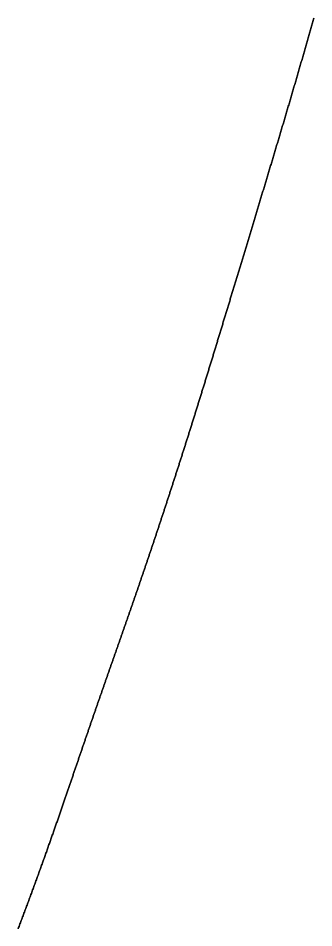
# Model space of a CAD drawing. Header units: inches. Extents: x 130170 to 284068, y 377793 to 804530.
# Drawn here: x 260326.6 to 260343.7, y 745294.8 to 745347.3 of the extents above; entities that cross this region are included whole.
import ezdxf

# ---------------------------------------------------------------- set-up
doc = ezdxf.new("R2010")
doc.units = ezdxf.units.IN
doc.header["$MEASUREMENT"] = 0
doc.layers.add('muni_il', color=7, linetype='Continuous')

msp = doc.modelspace()

# ---------------------------------------------------------------- linework, layer by layer
at = {"layer": 'muni_il'}
for points in [[(260326.623, 745294.727), (260326.649, 745294.796), (260326.675, 745294.865), (260326.701, 745294.933), (260326.727, 745295.002), (260326.753, 745295.071), (260326.779, 745295.139), (260326.804, 745295.208), (260326.83, 745295.276), (260326.856, 745295.345), (260326.881, 745295.413), (260326.907, 745295.481), (260326.933, 745295.55), (260326.958, 745295.618), (260326.984, 745295.686), (260327.009, 745295.754), (260327.034, 745295.822), (260327.059, 745295.89), (260327.085, 745295.958), (260327.11, 745296.025), (260327.135, 745296.093), (260327.16, 745296.161), (260327.185, 745296.228), (260327.21, 745296.296), (260327.235, 745296.363), (260327.26, 745296.43), (260327.285, 745296.498), (260327.31, 745296.565), (260327.334, 745296.632), (260327.359, 745296.699), (260327.383, 745296.765), (260327.408, 745296.832), (260327.432, 745296.898), (260327.457, 745296.965), (260327.481, 745297.031), (260327.505, 745297.098), (260327.53, 745297.164), (260327.554, 745297.23), (260327.578, 745297.296), (260327.602, 745297.362), (260327.626, 745297.427), (260327.65, 745297.493), (260327.673, 745297.558), (260327.697, 745297.624), (260327.721, 745297.689), (260327.744, 745297.754), (260327.768, 745297.819), (260327.792, 745297.884), (260327.815, 745297.949), (260327.838, 745298.014), (260327.862, 745298.078), (260327.885, 745298.143), (260327.908, 745298.207), (260327.931, 745298.271), (260327.954, 745298.335), (260327.977, 745298.399), (260328, 745298.463), (260328.023, 745298.526), (260328.046, 745298.59), (260328.069, 745298.653), (260328.091, 745298.717), (260328.114, 745298.78), (260328.136, 745298.843), (260328.159, 745298.906), (260328.181, 745298.968), (260328.203, 745299.031), (260328.226, 745299.094), (260328.248, 745299.156), (260328.27, 745299.218), (260328.292, 745299.28), (260328.314, 745299.342), (260328.336, 745299.404), (260328.358, 745299.466), (260328.379, 745299.528), (260328.401, 745299.589), (260328.423, 745299.65), (260328.445, 745299.712), (260328.466, 745299.773), (260328.488, 745299.834), (260328.509, 745299.895), (260328.53, 745299.955), (260328.552, 745300.016), (260328.573, 745300.076), (260328.594, 745300.137), (260328.615, 745300.197), (260328.636, 745300.257), (260328.657, 745300.317), (260328.678, 745300.377), (260328.699, 745300.436), (260328.72, 745300.496), (260328.741, 745300.555), (260328.761, 745300.615), (260328.782, 745300.674), (260328.803, 745300.733), (260328.823, 745300.792), (260328.844, 745300.851), (260328.864, 745300.909), (260328.884, 745300.968), (260328.905, 745301.026), (260328.925, 745301.085), (260328.945, 745301.143), (260328.965, 745301.201), (260328.986, 745301.259), (260329.006, 745301.317), (260329.026, 745301.375), (260329.046, 745301.433), (260329.065, 745301.49), (260329.085, 745301.547), (260329.105, 745301.605), (260329.125, 745301.662), (260329.145, 745301.719), (260329.164, 745301.776), (260329.184, 745301.833), (260329.203, 745301.89), (260329.223, 745301.946), (260329.242, 745302.003), (260329.262, 745302.059), (260329.281, 745302.115), (260329.3, 745302.171), (260329.32, 745302.228), (260329.339, 745302.284), (260329.358, 745302.34), (260329.377, 745302.395), (260329.397, 745302.451), (260329.416, 745302.506), (260329.435, 745302.562), (260329.454, 745302.617), (260329.473, 745302.672), (260329.492, 745302.728), (260329.51, 745302.783), (260329.529, 745302.838), (260329.548, 745302.893), (260329.567, 745302.947), (260329.585, 745303.002), (260329.604, 745303.056), (260329.623, 745303.111), (260329.641, 745303.165), (260329.66, 745303.22), (260329.679, 745303.274), (260329.697, 745303.328), (260329.716, 745303.382), (260329.734, 745303.436), (260329.752, 745303.489), (260329.771, 745303.543), (260329.789, 745303.597), (260329.807, 745303.65), (260329.826, 745303.704), (260329.844, 745303.757), (260329.862, 745303.81), (260329.88, 745303.864), (260329.898, 745303.917), (260329.916, 745303.97), (260329.935, 745304.023), (260329.953, 745304.075), (260329.971, 745304.128), (260329.989, 745304.181), (260330.007, 745304.233), (260330.025, 745304.286), (260330.042, 745304.338), (260330.06, 745304.391), (260330.078, 745304.443), (260330.096, 745304.495), (260330.114, 745304.547), (260330.132, 745304.599), (260330.149, 745304.651), (260330.167, 745304.703), (260330.185, 745304.755), (260330.203, 745304.806), (260330.22, 745304.858), (260330.238, 745304.91), (260330.255, 745304.961), (260330.273, 745305.012), (260330.291, 745305.064), (260330.308, 745305.115), (260330.326, 745305.166), (260330.343, 745305.217), (260330.361, 745305.268), (260330.378, 745305.319), (260330.395, 745305.37), (260330.413, 745305.421), (260330.43, 745305.472), (260330.448, 745305.522), (260330.465, 745305.573), (260330.482, 745305.624), (260330.5, 745305.674), (260330.517, 745305.724), (260330.534, 745305.775), (260330.552, 745305.825), (260330.569, 745305.875), (260330.586, 745305.925), (260330.603, 745305.976), (260330.62, 745306.026), (260330.638, 745306.075), (260330.655, 745306.125), (260330.672, 745306.175), (260330.689, 745306.225), (260330.706, 745306.275), (260330.723, 745306.324), (260330.74, 745306.374), (260330.757, 745306.423), (260330.774, 745306.473), (260330.791, 745306.522), (260330.808, 745306.571), (260330.825, 745306.621), (260330.842, 745306.67), (260330.859, 745306.719), (260330.876, 745306.768), (260330.893, 745306.817), (260330.91, 745306.866), (260330.927, 745306.915), (260330.944, 745306.964), (260330.961, 745307.013), (260330.977, 745307.061), (260330.994, 745307.11), (260331.011, 745307.159), (260331.028, 745307.207), (260331.045, 745307.256), (260331.061, 745307.304), (260331.078, 745307.353), (260331.095, 745307.401), (260331.112, 745307.449), (260331.129, 745307.498), (260331.145, 745307.546), (260331.162, 745307.594), (260331.179, 745307.642), (260331.195, 745307.69), (260331.212, 745307.738), (260331.229, 745307.786), (260331.245, 745307.834), (260331.262, 745307.882), (260331.278, 745307.93), (260331.295, 745307.977), (260331.312, 745308.025), (260331.328, 745308.073), (260331.345, 745308.12), (260331.361, 745308.168), (260331.378, 745308.215), (260331.394, 745308.263), (260331.411, 745308.31), (260331.427, 745308.358), (260331.444, 745308.405), (260331.46, 745308.452), (260331.477, 745308.5), (260331.493, 745308.547), (260331.51, 745308.594), (260331.526, 745308.641), (260331.543, 745308.688), (260331.559, 745308.735), (260331.575, 745308.782), (260331.592, 745308.829), (260331.608, 745308.876), (260331.625, 745308.923), (260331.641, 745308.97), (260331.657, 745309.017), (260331.674, 745309.063), (260331.69, 745309.11), (260331.706, 745309.157), (260331.723, 745309.203), (260331.739, 745309.25), (260331.755, 745309.297), (260331.771, 745309.343), (260331.788, 745309.39), (260331.804, 745309.436), (260331.82, 745309.482), (260331.837, 745309.529), (260331.853, 745309.575), (260331.869, 745309.622), (260331.885, 745309.668), (260331.902, 745309.714), (260331.918, 745309.76), (260331.934, 745309.807), (260331.95, 745309.853), (260331.966, 745309.899), (260331.982, 745309.945), (260331.999, 745309.991), (260332.015, 745310.037), (260332.031, 745310.083), (260332.047, 745310.129), (260332.063, 745310.175), (260332.079, 745310.221), (260332.096, 745310.267), (260332.112, 745310.313), (260332.128, 745310.359), (260332.144, 745310.405), (260332.16, 745310.451), (260332.176, 745310.497), (260332.192, 745310.543), (260332.208, 745310.589), (260332.224, 745310.634), (260332.24, 745310.68), (260332.256, 745310.726), (260332.272, 745310.772), (260332.288, 745310.817), (260332.305, 745310.863), (260332.321, 745310.909), (260332.337, 745310.955), (260332.353, 745311), (260332.369, 745311.046), (260332.385, 745311.092), (260332.401, 745311.137), (260332.417, 745311.183), (260332.433, 745311.228), (260332.449, 745311.274), (260332.465, 745311.32), (260332.481, 745311.365), (260332.497, 745311.411), (260332.513, 745311.457), (260332.529, 745311.502), (260332.545, 745311.548), (260332.561, 745311.593), (260332.577, 745311.639), (260332.593, 745311.685), (260332.609, 745311.73), (260332.624, 745311.776), (260332.641, 745311.822), (260332.656, 745311.867), (260332.673, 745311.913), (260332.688, 745311.959), (260332.704, 745312.004), (260332.72, 745312.05), (260332.736, 745312.096), (260332.752, 745312.141), (260332.768, 745312.187), (260332.784, 745312.233), (260332.8, 745312.278), (260332.816, 745312.324), (260332.832, 745312.37), (260332.848, 745312.415), (260332.864, 745312.461), (260332.88, 745312.507), (260332.896, 745312.553), (260332.912, 745312.598), (260332.928, 745312.644), (260332.944, 745312.69), (260332.96, 745312.736), (260332.976, 745312.782), (260332.992, 745312.828), (260333.008, 745312.874), (260333.024, 745312.92), (260333.04, 745312.966), (260333.056, 745313.012), (260333.072, 745313.058), (260333.088, 745313.104), (260333.104, 745313.15), (260333.12, 745313.196), (260333.136, 745313.242), (260333.152, 745313.288), (260333.168, 745313.335), (260333.184, 745313.381), (260333.2, 745313.427), (260333.216, 745313.473), (260333.232, 745313.52), (260333.248, 745313.566), (260333.265, 745313.613), (260333.281, 745313.659), (260333.297, 745313.705), (260333.313, 745313.752), (260333.329, 745313.799), (260333.345, 745313.845), (260333.361, 745313.892), (260333.377, 745313.938), (260333.393, 745313.985), (260333.409, 745314.032), (260333.426, 745314.079), (260333.442, 745314.125), (260333.458, 745314.172), (260333.474, 745314.219), (260333.49, 745314.266), (260333.507, 745314.313), (260333.523, 745314.361), (260333.539, 745314.408), (260333.555, 745314.455), (260333.571, 745314.502), (260333.588, 745314.549), (260333.604, 745314.597), (260333.62, 745314.644), (260333.636, 745314.691), (260333.653, 745314.739), (260333.669, 745314.786), (260333.685, 745314.834), (260333.702, 745314.882), (260333.718, 745314.929), (260333.734, 745314.977), (260333.751, 745315.025), (260333.767, 745315.073), (260333.783, 745315.121), (260333.8, 745315.169), (260333.816, 745315.217), (260333.832, 745315.265), (260333.849, 745315.313), (260333.865, 745315.361), (260333.882, 745315.409), (260333.898, 745315.457), (260333.915, 745315.506), (260333.931, 745315.554), (260333.947, 745315.603), (260333.964, 745315.651), (260333.98, 745315.7), (260333.997, 745315.749), (260334.014, 745315.797), (260334.03, 745315.846), (260334.047, 745315.895), (260334.063, 745315.944), (260334.08, 745315.993), (260334.096, 745316.042), (260334.113, 745316.091), (260334.13, 745316.14), (260334.146, 745316.189), (260334.163, 745316.239), (260334.179, 745316.288), (260334.196, 745316.337), (260334.213, 745316.387), (260334.23, 745316.436), (260334.246, 745316.486), (260334.263, 745316.535), (260334.28, 745316.585), (260334.296, 745316.635), (260334.313, 745316.685), (260334.33, 745316.735), (260334.347, 745316.784), (260334.363, 745316.835), (260334.38, 745316.885), (260334.397, 745316.935), (260334.414, 745316.985), (260334.431, 745317.035), (260334.448, 745317.086), (260334.464, 745317.136), (260334.481, 745317.186), (260334.498, 745317.237), (260334.515, 745317.287), (260334.532, 745317.338), (260334.549, 745317.389), (260334.566, 745317.439), (260334.583, 745317.49), (260334.6, 745317.541), (260334.617, 745317.592), (260334.634, 745317.643), (260334.651, 745317.694), (260334.668, 745317.745), (260334.685, 745317.796), (260334.702, 745317.847), (260334.719, 745317.899), (260334.736, 745317.95), (260334.753, 745318.001), (260334.77, 745318.053), (260334.787, 745318.104), (260334.804, 745318.156), (260334.821, 745318.207), (260334.838, 745318.259), (260334.855, 745318.311), (260334.872, 745318.363), (260334.889, 745318.414), (260334.906, 745318.466), (260334.924, 745318.518), (260334.941, 745318.57), (260334.958, 745318.622), (260334.975, 745318.674), (260334.992, 745318.726), (260335.009, 745318.779), (260335.027, 745318.831), (260335.044, 745318.883), (260335.061, 745318.935), (260335.078, 745318.988), (260335.095, 745319.04), (260335.113, 745319.093), (260335.13, 745319.145), (260335.147, 745319.198), (260335.164, 745319.25), (260335.182, 745319.303), (260335.199, 745319.356), (260335.216, 745319.409), (260335.233, 745319.461), (260335.251, 745319.514), (260335.268, 745319.567), (260335.285, 745319.62), (260335.303, 745319.673), (260335.32, 745319.726), (260335.337, 745319.779), (260335.354, 745319.832), (260335.372, 745319.885), (260335.389, 745319.939), (260335.406, 745319.992), (260335.424, 745320.045), (260335.441, 745320.099), (260335.458, 745320.152), (260335.476, 745320.205), (260335.493, 745320.259), (260335.51, 745320.312), (260335.528, 745320.366), (260335.545, 745320.419), (260335.562, 745320.473), (260335.58, 745320.526), (260335.597, 745320.58), (260335.615, 745320.634), (260335.632, 745320.688), (260335.649, 745320.741), (260335.667, 745320.795), (260335.684, 745320.849), (260335.702, 745320.903), (260335.719, 745320.957), (260335.736, 745321.011), (260335.754, 745321.065), (260335.771, 745321.119), (260335.788, 745321.173), (260335.806, 745321.227), (260335.823, 745321.281), (260335.841, 745321.335), (260335.858, 745321.389), (260335.875, 745321.443), (260335.893, 745321.498), (260335.91, 745321.552), (260335.928, 745321.606), (260335.945, 745321.661), (260335.962, 745321.715), (260335.98, 745321.77), (260335.997, 745321.824), (260336.015, 745321.878), (260336.032, 745321.933), (260336.049, 745321.987), (260336.067, 745322.042), (260336.084, 745322.097), (260336.102, 745322.151), (260336.119, 745322.206), (260336.137, 745322.26), (260336.154, 745322.315), (260336.171, 745322.37), (260336.189, 745322.425), (260336.206, 745322.479), (260336.224, 745322.534), (260336.241, 745322.589), (260336.259, 745322.644), (260336.276, 745322.699), (260336.293, 745322.754), (260336.311, 745322.809), (260336.328, 745322.864), (260336.346, 745322.919), (260336.363, 745322.974), (260336.381, 745323.029), (260336.398, 745323.084), (260336.415, 745323.139), (260336.433, 745323.194), (260336.45, 745323.25), (260336.468, 745323.305), (260336.485, 745323.36), (260336.503, 745323.415), (260336.52, 745323.471), (260336.537, 745323.526), (260336.555, 745323.581), (260336.572, 745323.637), (260336.59, 745323.692), (260336.607, 745323.748), (260336.625, 745323.803), (260336.642, 745323.859), (260336.66, 745323.914), (260336.677, 745323.97), (260336.694, 745324.025), (260336.712, 745324.081), (260336.729, 745324.137), (260336.747, 745324.192), (260336.764, 745324.248), (260336.782, 745324.304), (260336.799, 745324.36), (260336.817, 745324.416), (260336.834, 745324.471), (260336.852, 745324.527), (260336.869, 745324.583), (260336.886, 745324.639), (260336.904, 745324.695), (260336.922, 745324.751), (260336.939, 745324.807), (260336.957, 745324.864), (260336.974, 745324.92), (260336.991, 745324.976), (260337.009, 745325.032), (260337.026, 745325.088), (260337.044, 745325.145), (260337.061, 745325.201), (260337.079, 745325.257), (260337.097, 745325.314), (260337.114, 745325.37), (260337.132, 745325.427), (260337.149, 745325.483), (260337.167, 745325.54), (260337.184, 745325.596), (260337.202, 745325.653), (260337.219, 745325.71), (260337.237, 745325.766), (260337.254, 745325.823), (260337.272, 745325.88), (260337.29, 745325.937), (260337.307, 745325.994), (260337.325, 745326.051), (260337.342, 745326.107), (260337.36, 745326.164), (260337.378, 745326.221), (260337.395, 745326.279), (260337.413, 745326.336), (260337.43, 745326.393), (260337.448, 745326.45), (260337.466, 745326.507), (260337.483, 745326.565), (260337.501, 745326.622), (260337.519, 745326.679), (260337.536, 745326.737), (260337.554, 745326.794), (260337.572, 745326.852), (260337.589, 745326.909), (260337.607, 745326.967), (260337.625, 745327.025), (260337.642, 745327.082), (260337.66, 745327.14), (260337.678, 745327.198), (260337.696, 745327.256), (260337.713, 745327.313), (260337.731, 745327.372), (260337.749, 745327.43), (260337.767, 745327.488), (260337.784, 745327.546), (260337.802, 745327.604), (260337.82, 745327.662), (260337.838, 745327.72), (260337.856, 745327.778), (260337.874, 745327.837), (260337.891, 745327.895), (260337.909, 745327.954), (260337.927, 745328.012), (260337.945, 745328.071), (260337.963, 745328.129), (260337.981, 745328.188), (260337.999, 745328.246), (260338.017, 745328.305), (260338.035, 745328.364), (260338.053, 745328.423), (260338.07, 745328.481), (260338.088, 745328.54), (260338.106, 745328.599), (260338.124, 745328.658), (260338.142, 745328.718), (260338.16, 745328.777), (260338.178, 745328.836), (260338.197, 745328.895), (260338.214, 745328.954), (260338.233, 745329.014), (260338.251, 745329.073), (260338.269, 745329.133), (260338.287, 745329.192), (260338.305, 745329.252), (260338.323, 745329.311), (260338.341, 745329.371), (260338.359, 745329.431), (260338.378, 745329.49), (260338.396, 745329.55), (260338.414, 745329.61), (260338.432, 745329.67), (260338.45, 745329.73), (260338.469, 745329.79), (260338.487, 745329.85), (260338.505, 745329.91), (260338.523, 745329.97), (260338.542, 745330.03), (260338.56, 745330.091), (260338.578, 745330.151), (260338.597, 745330.211), (260338.615, 745330.272), (260338.633, 745330.332), (260338.652, 745330.393), (260338.67, 745330.453), (260338.688, 745330.514), (260338.707, 745330.575), (260338.725, 745330.635), (260338.744, 745330.696), (260338.762, 745330.757), (260338.781, 745330.818), (260338.799, 745330.879), (260338.817, 745330.94), (260338.836, 745331.001), (260338.855, 745331.062), (260338.873, 745331.123), (260338.892, 745331.184), (260338.91, 745331.246), (260338.929, 745331.307), (260338.947, 745331.368), (260338.966, 745331.43), (260338.985, 745331.491), (260339.003, 745331.553), (260339.022, 745331.614), (260339.041, 745331.676), (260339.059, 745331.738), (260339.078, 745331.799), (260339.097, 745331.861), (260339.115, 745331.923), (260339.134, 745331.985), (260339.153, 745332.047), (260339.172, 745332.109), (260339.19, 745332.171), (260339.209, 745332.233), (260339.228, 745332.295), (260339.247, 745332.357), (260339.266, 745332.419), (260339.285, 745332.481), (260339.303, 745332.544), (260339.322, 745332.606), (260339.341, 745332.668), (260339.36, 745332.731), (260339.379, 745332.793), (260339.398, 745332.856), (260339.417, 745332.919), (260339.436, 745332.981), (260339.455, 745333.044), (260339.474, 745333.107), (260339.493, 745333.17), (260339.512, 745333.232), (260339.531, 745333.295), (260339.55, 745333.358), (260339.569, 745333.421), (260339.588, 745333.484), (260339.607, 745333.547), (260339.626, 745333.611), (260339.646, 745333.674), (260339.665, 745333.737), (260339.684, 745333.8), (260339.703, 745333.864), (260339.722, 745333.927), (260339.741, 745333.99), (260339.761, 745334.054), (260339.78, 745334.117), (260339.799, 745334.181), (260339.818, 745334.245), (260339.838, 745334.308), (260339.857, 745334.372), (260339.876, 745334.436), (260339.896, 745334.5), (260339.915, 745334.564), (260339.934, 745334.628), (260339.954, 745334.692), (260339.973, 745334.756), (260339.992, 745334.82), (260340.012, 745334.884), (260340.031, 745334.948), (260340.051, 745335.012), (260340.07, 745335.077), (260340.09, 745335.141), (260340.109, 745335.205), (260340.129, 745335.27), (260340.148, 745335.334), (260340.168, 745335.399), (260340.187, 745335.464), (260340.207, 745335.528), (260340.226, 745335.593), (260340.246, 745335.658), (260340.265, 745335.722), (260340.285, 745335.787), (260340.305, 745335.852), (260340.324, 745335.917), (260340.344, 745335.982), (260340.364, 745336.047), (260340.384, 745336.112), (260340.403, 745336.178), (260340.423, 745336.243), (260340.443, 745336.308), (260340.462, 745336.373), (260340.482, 745336.439), (260340.502, 745336.504), (260340.522, 745336.57), (260340.542, 745336.635), (260340.561, 745336.701), (260340.581, 745336.766), (260340.601, 745336.832), (260340.621, 745336.898), (260340.641, 745336.964), (260340.661, 745337.03), (260340.681, 745337.095), (260340.701, 745337.161), (260340.72, 745337.227), (260340.74, 745337.293), (260340.76, 745337.36), (260340.78, 745337.426), (260340.8, 745337.492), (260340.82, 745337.558), (260340.84, 745337.625), (260340.86, 745337.691), (260340.88, 745337.758), (260340.9, 745337.824), (260340.92, 745337.89), (260340.94, 745337.957), (260340.961, 745338.024), (260340.981, 745338.091), (260341.001, 745338.157), (260341.021, 745338.224), (260341.041, 745338.291), (260341.061, 745338.358), (260341.081, 745338.425), (260341.102, 745338.492), (260341.122, 745338.559), (260341.142, 745338.626), (260341.162, 745338.694), (260341.182, 745338.761), (260341.203, 745338.828), (260341.223, 745338.895), (260341.243, 745338.963), (260341.263, 745339.03), (260341.284, 745339.098), (260341.304, 745339.165), (260341.324, 745339.233), (260341.345, 745339.301), (260341.365, 745339.368), (260341.385, 745339.436), (260341.406, 745339.504), (260341.426, 745339.572), (260341.446, 745339.64), (260341.467, 745339.708), (260341.487, 745339.776), (260341.507, 745339.844), (260341.528, 745339.912), (260341.548, 745339.98), (260341.568, 745340.049), (260341.589, 745340.117), (260341.609, 745340.185), (260341.63, 745340.254), (260341.65, 745340.322), (260341.671, 745340.391), (260341.691, 745340.459), (260341.711, 745340.528), (260341.732, 745340.596), (260341.752, 745340.665), (260341.773, 745340.734), (260341.793, 745340.802), (260341.814, 745340.871), (260341.834, 745340.94), (260341.855, 745341.009), (260341.875, 745341.078), (260341.896, 745341.147), (260341.916, 745341.216), (260341.937, 745341.284), (260341.957, 745341.354), (260341.978, 745341.423), (260341.998, 745341.492), (260342.019, 745341.561), (260342.039, 745341.63), (260342.06, 745341.699), (260342.08, 745341.769), (260342.1, 745341.838), (260342.121, 745341.907), (260342.141, 745341.976), (260342.162, 745342.046), (260342.182, 745342.115), (260342.203, 745342.185), (260342.223, 745342.254), (260342.244, 745342.323), (260342.264, 745342.393), (260342.285, 745342.462), (260342.305, 745342.532), (260342.326, 745342.601), (260342.346, 745342.671), (260342.366, 745342.741), (260342.387, 745342.81), (260342.407, 745342.88), (260342.428, 745342.949), (260342.448, 745343.019), (260342.469, 745343.089), (260342.489, 745343.158), (260342.509, 745343.228), (260342.53, 745343.297), (260342.55, 745343.367), (260342.57, 745343.437), (260342.591, 745343.506), (260342.611, 745343.576), (260342.631, 745343.646), (260342.652, 745343.715), (260342.672, 745343.785), (260342.692, 745343.854), (260342.713, 745343.924), (260342.733, 745343.994), (260342.753, 745344.063), (260342.773, 745344.133), (260342.793, 745344.202), (260342.814, 745344.272), (260342.834, 745344.341), (260342.854, 745344.411), (260342.874, 745344.48), (260342.894, 745344.55), (260342.914, 745344.619), (260342.934, 745344.688), (260342.954, 745344.758), (260342.974, 745344.827), (260342.994, 745344.896), (260343.014, 745344.965), (260343.034, 745345.035), (260343.054, 745345.104), (260343.074, 745345.173), (260343.094, 745345.242), (260343.114, 745345.311), (260343.133, 745345.38), (260343.153, 745345.449), (260343.173, 745345.518), (260343.193, 745345.587), (260343.212, 745345.655), (260343.232, 745345.724), (260343.252, 745345.793), (260343.271, 745345.861), (260343.291, 745345.93), (260343.31, 745345.998), (260343.33, 745346.066), (260343.349, 745346.135), (260343.369, 745346.203), (260343.388, 745346.271), (260343.408, 745346.339), (260343.427, 745346.407), (260343.446, 745346.475), (260343.466, 745346.543), (260343.485, 745346.611), (260343.504, 745346.678), (260343.523, 745346.746), (260343.542, 745346.814), (260343.561, 745346.881), (260343.581, 745346.948), (260343.6, 745347.015), (260343.619, 745347.082), (260343.638, 745347.149), (260343.656, 745347.216), (260343.675, 745347.283), (260343.694, 745347.35)], [(260343.694, 745347.35), (260343.675, 745347.283), (260343.656, 745347.216), (260343.638, 745347.149), (260343.619, 745347.082), (260343.6, 745347.015), (260343.581, 745346.948), (260343.561, 745346.881), (260343.542, 745346.814), (260343.523, 745346.746), (260343.504, 745346.678), (260343.485, 745346.611), (260343.466, 745346.543), (260343.446, 745346.475), (260343.427, 745346.407), (260343.408, 745346.339), (260343.388, 745346.271), (260343.369, 745346.203), (260343.349, 745346.135), (260343.33, 745346.066), (260343.31, 745345.998), (260343.291, 745345.93), (260343.271, 745345.861), (260343.252, 745345.793), (260343.232, 745345.724), (260343.212, 745345.655), (260343.193, 745345.587), (260343.173, 745345.518), (260343.153, 745345.449), (260343.133, 745345.38), (260343.114, 745345.311), (260343.094, 745345.242), (260343.074, 745345.173), (260343.054, 745345.104), (260343.034, 745345.035), (260343.014, 745344.965), (260342.994, 745344.896), (260342.974, 745344.827), (260342.954, 745344.758), (260342.934, 745344.688), (260342.914, 745344.619), (260342.894, 745344.55), (260342.874, 745344.48), (260342.854, 745344.411), (260342.834, 745344.341), (260342.814, 745344.272), (260342.793, 745344.202), (260342.773, 745344.133), (260342.753, 745344.063), (260342.733, 745343.994), (260342.713, 745343.924), (260342.692, 745343.854), (260342.672, 745343.785), (260342.652, 745343.715), (260342.631, 745343.646), (260342.611, 745343.576), (260342.591, 745343.506), (260342.57, 745343.437), (260342.55, 745343.367), (260342.53, 745343.297), (260342.509, 745343.228), (260342.489, 745343.158), (260342.469, 745343.089), (260342.448, 745343.019), (260342.428, 745342.949), (260342.407, 745342.88), (260342.387, 745342.81), (260342.366, 745342.741), (260342.346, 745342.671), (260342.326, 745342.601), (260342.305, 745342.532), (260342.285, 745342.462), (260342.264, 745342.393), (260342.244, 745342.323), (260342.223, 745342.254), (260342.203, 745342.185), (260342.182, 745342.115), (260342.162, 745342.046), (260342.141, 745341.976), (260342.121, 745341.907), (260342.1, 745341.838), (260342.08, 745341.769), (260342.06, 745341.699), (260342.039, 745341.63), (260342.019, 745341.561), (260341.998, 745341.492), (260341.978, 745341.423), (260341.957, 745341.354), (260341.937, 745341.284), (260341.916, 745341.216), (260341.896, 745341.147), (260341.875, 745341.078), (260341.855, 745341.009), (260341.834, 745340.94), (260341.814, 745340.871), (260341.793, 745340.802), (260341.773, 745340.734), (260341.752, 745340.665), (260341.732, 745340.596), (260341.711, 745340.528), (260341.691, 745340.459), (260341.671, 745340.391), (260341.65, 745340.322), (260341.63, 745340.254), (260341.609, 745340.185), (260341.589, 745340.117), (260341.568, 745340.049), (260341.548, 745339.98), (260341.528, 745339.912), (260341.507, 745339.844), (260341.487, 745339.776), (260341.467, 745339.708), (260341.446, 745339.64), (260341.426, 745339.572), (260341.406, 745339.504), (260341.385, 745339.436), (260341.365, 745339.368), (260341.345, 745339.301), (260341.324, 745339.233), (260341.304, 745339.165), (260341.284, 745339.098), (260341.263, 745339.03), (260341.243, 745338.963), (260341.223, 745338.895), (260341.203, 745338.828), (260341.182, 745338.761), (260341.162, 745338.694), (260341.142, 745338.626), (260341.122, 745338.559), (260341.102, 745338.492), (260341.081, 745338.425), (260341.061, 745338.358), (260341.041, 745338.291), (260341.021, 745338.224), (260341.001, 745338.157), (260340.981, 745338.091), (260340.961, 745338.024), (260340.94, 745337.957), (260340.92, 745337.89), (260340.9, 745337.824), (260340.88, 745337.758), (260340.86, 745337.691), (260340.84, 745337.625), (260340.82, 745337.558), (260340.8, 745337.492), (260340.78, 745337.426), (260340.76, 745337.36), (260340.74, 745337.293), (260340.72, 745337.227), (260340.701, 745337.161), (260340.681, 745337.095), (260340.661, 745337.03), (260340.641, 745336.964), (260340.621, 745336.898), (260340.601, 745336.832), (260340.581, 745336.766), (260340.561, 745336.701), (260340.542, 745336.635), (260340.522, 745336.57), (260340.502, 745336.504), (260340.482, 745336.439), (260340.462, 745336.373), (260340.443, 745336.308), (260340.423, 745336.243), (260340.403, 745336.178), (260340.384, 745336.112), (260340.364, 745336.047), (260340.344, 745335.982), (260340.324, 745335.917), (260340.305, 745335.852), (260340.285, 745335.787), (260340.265, 745335.722), (260340.246, 745335.658), (260340.226, 745335.593), (260340.207, 745335.528), (260340.187, 745335.464), (260340.168, 745335.399), (260340.148, 745335.334), (260340.129, 745335.27), (260340.109, 745335.205), (260340.09, 745335.141), (260340.07, 745335.077), (260340.051, 745335.012), (260340.031, 745334.948), (260340.012, 745334.884), (260339.992, 745334.82), (260339.973, 745334.756), (260339.954, 745334.692), (260339.934, 745334.628), (260339.915, 745334.564), (260339.896, 745334.5), (260339.876, 745334.436), (260339.857, 745334.372), (260339.838, 745334.308), (260339.818, 745334.245), (260339.799, 745334.181), (260339.78, 745334.117), (260339.761, 745334.054), (260339.741, 745333.99), (260339.722, 745333.927), (260339.703, 745333.864), (260339.684, 745333.8), (260339.665, 745333.737), (260339.646, 745333.674), (260339.626, 745333.611), (260339.607, 745333.547), (260339.588, 745333.484), (260339.569, 745333.421), (260339.55, 745333.358), (260339.531, 745333.295), (260339.512, 745333.232), (260339.493, 745333.17), (260339.474, 745333.107), (260339.455, 745333.044), (260339.436, 745332.981), (260339.417, 745332.919), (260339.398, 745332.856), (260339.379, 745332.793), (260339.36, 745332.731), (260339.341, 745332.668), (260339.322, 745332.606), (260339.303, 745332.544), (260339.285, 745332.481), (260339.266, 745332.419), (260339.247, 745332.357), (260339.228, 745332.295), (260339.209, 745332.233), (260339.19, 745332.171), (260339.172, 745332.109), (260339.153, 745332.047), (260339.134, 745331.985), (260339.115, 745331.923), (260339.097, 745331.861), (260339.078, 745331.799), (260339.059, 745331.738), (260339.041, 745331.676), (260339.022, 745331.614), (260339.003, 745331.553), (260338.985, 745331.491), (260338.966, 745331.43), (260338.947, 745331.368), (260338.929, 745331.307), (260338.91, 745331.246), (260338.892, 745331.184), (260338.873, 745331.123), (260338.855, 745331.062), (260338.836, 745331.001), (260338.817, 745330.94), (260338.799, 745330.879), (260338.781, 745330.818), (260338.762, 745330.757), (260338.744, 745330.696), (260338.725, 745330.635), (260338.707, 745330.575), (260338.688, 745330.514), (260338.67, 745330.453), (260338.652, 745330.393), (260338.633, 745330.332), (260338.615, 745330.272), (260338.597, 745330.211), (260338.578, 745330.151), (260338.56, 745330.091), (260338.542, 745330.03), (260338.523, 745329.97), (260338.505, 745329.91), (260338.487, 745329.85), (260338.469, 745329.79), (260338.45, 745329.73), (260338.432, 745329.67), (260338.414, 745329.61), (260338.396, 745329.55), (260338.378, 745329.49), (260338.359, 745329.431), (260338.341, 745329.371), (260338.323, 745329.311), (260338.305, 745329.252), (260338.287, 745329.192), (260338.269, 745329.133), (260338.251, 745329.073), (260338.233, 745329.014), (260338.214, 745328.954), (260338.197, 745328.895), (260338.178, 745328.836), (260338.16, 745328.777), (260338.142, 745328.718), (260338.124, 745328.658), (260338.106, 745328.599), (260338.088, 745328.54), (260338.07, 745328.481), (260338.053, 745328.423), (260338.035, 745328.364), (260338.017, 745328.305), (260337.999, 745328.246), (260337.981, 745328.188), (260337.963, 745328.129), (260337.945, 745328.071), (260337.927, 745328.012), (260337.909, 745327.954), (260337.891, 745327.895), (260337.874, 745327.837), (260337.856, 745327.778), (260337.838, 745327.72), (260337.82, 745327.662), (260337.802, 745327.604), (260337.784, 745327.546), (260337.767, 745327.488), (260337.749, 745327.43), (260337.731, 745327.372), (260337.713, 745327.313), (260337.696, 745327.256), (260337.678, 745327.198), (260337.66, 745327.14), (260337.642, 745327.082), (260337.625, 745327.025), (260337.607, 745326.967), (260337.589, 745326.909), (260337.572, 745326.852), (260337.554, 745326.794), (260337.536, 745326.737), (260337.519, 745326.679), (260337.501, 745326.622), (260337.483, 745326.565), (260337.466, 745326.507), (260337.448, 745326.45), (260337.43, 745326.393), (260337.413, 745326.336), (260337.395, 745326.279), (260337.378, 745326.221), (260337.36, 745326.164), (260337.342, 745326.107), (260337.325, 745326.051), (260337.307, 745325.994), (260337.29, 745325.937), (260337.272, 745325.88), (260337.254, 745325.823), (260337.237, 745325.766), (260337.219, 745325.71), (260337.202, 745325.653), (260337.184, 745325.596), (260337.167, 745325.54), (260337.149, 745325.483), (260337.132, 745325.427), (260337.114, 745325.37), (260337.097, 745325.314), (260337.079, 745325.257), (260337.061, 745325.201), (260337.044, 745325.145), (260337.026, 745325.088), (260337.009, 745325.032), (260336.991, 745324.976), (260336.974, 745324.92), (260336.957, 745324.864), (260336.939, 745324.807), (260336.922, 745324.751), (260336.904, 745324.695), (260336.886, 745324.639), (260336.869, 745324.583), (260336.852, 745324.527), (260336.834, 745324.471), (260336.817, 745324.416), (260336.799, 745324.36), (260336.782, 745324.304), (260336.764, 745324.248), (260336.747, 745324.192), (260336.729, 745324.137), (260336.712, 745324.081), (260336.694, 745324.025), (260336.677, 745323.97), (260336.66, 745323.914), (260336.642, 745323.859), (260336.625, 745323.803), (260336.607, 745323.748), (260336.59, 745323.692), (260336.572, 745323.637), (260336.555, 745323.581), (260336.537, 745323.526), (260336.52, 745323.471), (260336.503, 745323.415), (260336.485, 745323.36), (260336.468, 745323.305), (260336.45, 745323.25), (260336.433, 745323.194), (260336.415, 745323.139), (260336.398, 745323.084), (260336.381, 745323.029), (260336.363, 745322.974), (260336.346, 745322.919), (260336.328, 745322.864), (260336.311, 745322.809), (260336.293, 745322.754), (260336.276, 745322.699), (260336.259, 745322.644), (260336.241, 745322.589), (260336.224, 745322.534), (260336.206, 745322.479), (260336.189, 745322.425), (260336.171, 745322.37), (260336.154, 745322.315), (260336.137, 745322.26), (260336.119, 745322.206), (260336.102, 745322.151), (260336.084, 745322.097), (260336.067, 745322.042), (260336.049, 745321.987), (260336.032, 745321.933), (260336.015, 745321.878), (260335.997, 745321.824), (260335.98, 745321.77), (260335.962, 745321.715), (260335.945, 745321.661), (260335.928, 745321.606), (260335.91, 745321.552), (260335.893, 745321.498), (260335.875, 745321.443), (260335.858, 745321.389), (260335.841, 745321.335), (260335.823, 745321.281), (260335.806, 745321.227), (260335.788, 745321.173), (260335.771, 745321.119), (260335.754, 745321.065), (260335.736, 745321.011), (260335.719, 745320.957), (260335.702, 745320.903), (260335.684, 745320.849), (260335.667, 745320.795), (260335.649, 745320.741), (260335.632, 745320.688), (260335.615, 745320.634), (260335.597, 745320.58), (260335.58, 745320.526), (260335.562, 745320.473), (260335.545, 745320.419), (260335.528, 745320.366), (260335.51, 745320.312), (260335.493, 745320.259), (260335.476, 745320.205), (260335.458, 745320.152), (260335.441, 745320.099), (260335.424, 745320.045), (260335.406, 745319.992), (260335.389, 745319.939), (260335.372, 745319.885), (260335.354, 745319.832), (260335.337, 745319.779), (260335.32, 745319.726), (260335.303, 745319.673), (260335.285, 745319.62), (260335.268, 745319.567), (260335.251, 745319.514), (260335.233, 745319.461), (260335.216, 745319.409), (260335.199, 745319.356), (260335.182, 745319.303), (260335.164, 745319.25), (260335.147, 745319.198), (260335.13, 745319.145), (260335.113, 745319.093), (260335.095, 745319.04), (260335.078, 745318.988), (260335.061, 745318.935), (260335.044, 745318.883), (260335.027, 745318.831), (260335.009, 745318.779), (260334.992, 745318.726), (260334.975, 745318.674), (260334.958, 745318.622), (260334.941, 745318.57), (260334.924, 745318.518), (260334.906, 745318.466), (260334.889, 745318.414), (260334.872, 745318.363), (260334.855, 745318.311), (260334.838, 745318.259), (260334.821, 745318.207), (260334.804, 745318.156), (260334.787, 745318.104), (260334.77, 745318.053), (260334.753, 745318.001), (260334.736, 745317.95), (260334.719, 745317.899), (260334.702, 745317.847), (260334.685, 745317.796), (260334.668, 745317.745), (260334.651, 745317.694), (260334.634, 745317.643), (260334.617, 745317.592), (260334.6, 745317.541), (260334.583, 745317.49), (260334.566, 745317.439), (260334.549, 745317.389), (260334.532, 745317.338), (260334.515, 745317.287), (260334.498, 745317.237), (260334.481, 745317.186), (260334.464, 745317.136), (260334.448, 745317.086), (260334.431, 745317.035), (260334.414, 745316.985), (260334.397, 745316.935), (260334.38, 745316.885), (260334.363, 745316.835), (260334.347, 745316.784), (260334.33, 745316.735), (260334.313, 745316.685), (260334.296, 745316.635), (260334.28, 745316.585), (260334.263, 745316.535), (260334.246, 745316.486), (260334.23, 745316.436), (260334.213, 745316.387), (260334.196, 745316.337), (260334.179, 745316.288), (260334.163, 745316.239), (260334.146, 745316.189), (260334.13, 745316.14), (260334.113, 745316.091), (260334.096, 745316.042), (260334.08, 745315.993), (260334.063, 745315.944), (260334.047, 745315.895), (260334.03, 745315.846), (260334.014, 745315.797), (260333.997, 745315.749), (260333.98, 745315.7), (260333.964, 745315.651), (260333.947, 745315.603), (260333.931, 745315.554), (260333.915, 745315.506), (260333.898, 745315.457), (260333.882, 745315.409), (260333.865, 745315.361), (260333.849, 745315.313), (260333.832, 745315.265), (260333.816, 745315.217), (260333.8, 745315.169), (260333.783, 745315.121), (260333.767, 745315.073), (260333.751, 745315.025), (260333.734, 745314.977), (260333.718, 745314.929), (260333.702, 745314.882), (260333.685, 745314.834), (260333.669, 745314.786), (260333.653, 745314.739), (260333.636, 745314.691), (260333.62, 745314.644), (260333.604, 745314.597), (260333.588, 745314.549), (260333.571, 745314.502), (260333.555, 745314.455), (260333.539, 745314.408), (260333.523, 745314.361), (260333.507, 745314.313), (260333.49, 745314.266), (260333.474, 745314.219), (260333.458, 745314.172), (260333.442, 745314.125), (260333.426, 745314.079), (260333.409, 745314.032), (260333.393, 745313.985), (260333.377, 745313.938), (260333.361, 745313.892), (260333.345, 745313.845), (260333.329, 745313.799), (260333.313, 745313.752), (260333.297, 745313.705), (260333.281, 745313.659), (260333.265, 745313.613), (260333.248, 745313.566), (260333.232, 745313.52), (260333.216, 745313.473), (260333.2, 745313.427), (260333.184, 745313.381), (260333.168, 745313.335), (260333.152, 745313.288), (260333.136, 745313.242), (260333.12, 745313.196), (260333.104, 745313.15), (260333.088, 745313.104), (260333.072, 745313.058), (260333.056, 745313.012), (260333.04, 745312.966), (260333.024, 745312.92), (260333.008, 745312.874), (260332.992, 745312.828), (260332.976, 745312.782), (260332.96, 745312.736), (260332.944, 745312.69), (260332.928, 745312.644), (260332.912, 745312.598), (260332.896, 745312.553), (260332.88, 745312.507), (260332.864, 745312.461), (260332.848, 745312.415), (260332.832, 745312.37), (260332.816, 745312.324), (260332.8, 745312.278), (260332.784, 745312.233), (260332.768, 745312.187), (260332.752, 745312.141), (260332.736, 745312.096), (260332.72, 745312.05), (260332.704, 745312.004), (260332.688, 745311.959), (260332.673, 745311.913), (260332.656, 745311.867), (260332.641, 745311.822), (260332.624, 745311.776), (260332.609, 745311.73), (260332.593, 745311.685), (260332.577, 745311.639), (260332.561, 745311.593), (260332.545, 745311.548), (260332.529, 745311.502), (260332.513, 745311.457), (260332.497, 745311.411), (260332.481, 745311.365), (260332.465, 745311.32), (260332.449, 745311.274), (260332.433, 745311.228), (260332.417, 745311.183), (260332.401, 745311.137), (260332.385, 745311.092), (260332.369, 745311.046), (260332.353, 745311), (260332.337, 745310.955), (260332.321, 745310.909), (260332.305, 745310.863), (260332.288, 745310.817), (260332.272, 745310.772), (260332.256, 745310.726), (260332.24, 745310.68), (260332.224, 745310.634), (260332.208, 745310.589), (260332.192, 745310.543), (260332.176, 745310.497), (260332.16, 745310.451), (260332.144, 745310.405), (260332.128, 745310.359), (260332.112, 745310.313), (260332.096, 745310.267), (260332.079, 745310.221), (260332.063, 745310.175), (260332.047, 745310.129), (260332.031, 745310.083), (260332.015, 745310.037), (260331.999, 745309.991), (260331.982, 745309.945), (260331.966, 745309.899), (260331.95, 745309.853), (260331.934, 745309.807), (260331.918, 745309.76), (260331.902, 745309.714), (260331.885, 745309.668), (260331.869, 745309.622), (260331.853, 745309.575), (260331.837, 745309.529), (260331.82, 745309.482), (260331.804, 745309.436), (260331.788, 745309.39), (260331.771, 745309.343), (260331.755, 745309.297), (260331.739, 745309.25), (260331.723, 745309.203), (260331.706, 745309.157), (260331.69, 745309.11), (260331.674, 745309.063), (260331.657, 745309.017), (260331.641, 745308.97), (260331.625, 745308.923), (260331.608, 745308.876), (260331.592, 745308.829), (260331.575, 745308.782), (260331.559, 745308.735), (260331.543, 745308.688), (260331.526, 745308.641), (260331.51, 745308.594), (260331.493, 745308.547), (260331.477, 745308.5), (260331.46, 745308.452), (260331.444, 745308.405), (260331.427, 745308.358), (260331.411, 745308.31), (260331.394, 745308.263), (260331.378, 745308.215), (260331.361, 745308.168), (260331.345, 745308.12), (260331.328, 745308.073), (260331.312, 745308.025), (260331.295, 745307.977), (260331.278, 745307.93), (260331.262, 745307.882), (260331.245, 745307.834), (260331.229, 745307.786), (260331.212, 745307.738), (260331.195, 745307.69), (260331.179, 745307.642), (260331.162, 745307.594), (260331.145, 745307.546), (260331.129, 745307.498), (260331.112, 745307.449), (260331.095, 745307.401), (260331.078, 745307.353), (260331.061, 745307.304), (260331.045, 745307.256), (260331.028, 745307.207), (260331.011, 745307.159), (260330.994, 745307.11), (260330.977, 745307.061), (260330.961, 745307.013), (260330.944, 745306.964), (260330.927, 745306.915), (260330.91, 745306.866), (260330.893, 745306.817), (260330.876, 745306.768), (260330.859, 745306.719), (260330.842, 745306.67), (260330.825, 745306.621), (260330.808, 745306.571), (260330.791, 745306.522), (260330.774, 745306.473), (260330.757, 745306.423), (260330.74, 745306.374), (260330.723, 745306.324), (260330.706, 745306.275), (260330.689, 745306.225), (260330.672, 745306.175), (260330.655, 745306.125), (260330.638, 745306.075), (260330.62, 745306.026), (260330.603, 745305.976), (260330.586, 745305.925), (260330.569, 745305.875), (260330.552, 745305.825), (260330.534, 745305.775), (260330.517, 745305.724), (260330.5, 745305.674), (260330.482, 745305.624), (260330.465, 745305.573), (260330.448, 745305.522), (260330.43, 745305.472), (260330.413, 745305.421), (260330.395, 745305.37), (260330.378, 745305.319), (260330.361, 745305.268), (260330.343, 745305.217), (260330.326, 745305.166), (260330.308, 745305.115), (260330.291, 745305.064), (260330.273, 745305.012), (260330.255, 745304.961), (260330.238, 745304.91), (260330.22, 745304.858), (260330.203, 745304.806), (260330.185, 745304.755), (260330.167, 745304.703), (260330.149, 745304.651), (260330.132, 745304.599), (260330.114, 745304.547), (260330.096, 745304.495), (260330.078, 745304.443), (260330.06, 745304.391), (260330.042, 745304.338), (260330.025, 745304.286), (260330.007, 745304.233), (260329.989, 745304.181), (260329.971, 745304.128), (260329.953, 745304.075), (260329.935, 745304.023), (260329.916, 745303.97), (260329.898, 745303.917), (260329.88, 745303.864), (260329.862, 745303.81), (260329.844, 745303.757), (260329.826, 745303.704), (260329.807, 745303.65), (260329.789, 745303.597), (260329.771, 745303.543), (260329.752, 745303.489), (260329.734, 745303.436), (260329.716, 745303.382), (260329.697, 745303.328), (260329.679, 745303.274), (260329.66, 745303.22), (260329.641, 745303.165), (260329.623, 745303.111), (260329.604, 745303.056), (260329.585, 745303.002), (260329.567, 745302.947), (260329.548, 745302.893), (260329.529, 745302.838), (260329.51, 745302.783), (260329.492, 745302.728), (260329.473, 745302.672), (260329.454, 745302.617), (260329.435, 745302.562), (260329.416, 745302.506), (260329.397, 745302.451), (260329.377, 745302.395), (260329.358, 745302.34), (260329.339, 745302.284), (260329.32, 745302.228), (260329.3, 745302.171), (260329.281, 745302.115), (260329.262, 745302.059), (260329.242, 745302.003), (260329.223, 745301.946), (260329.203, 745301.89), (260329.184, 745301.833), (260329.164, 745301.776), (260329.145, 745301.719), (260329.125, 745301.662), (260329.105, 745301.605), (260329.085, 745301.547), (260329.065, 745301.49), (260329.046, 745301.433), (260329.026, 745301.375), (260329.006, 745301.317), (260328.986, 745301.259), (260328.965, 745301.201), (260328.945, 745301.143), (260328.925, 745301.085), (260328.905, 745301.026), (260328.884, 745300.968), (260328.864, 745300.909), (260328.844, 745300.851), (260328.823, 745300.792), (260328.803, 745300.733), (260328.782, 745300.674), (260328.761, 745300.615), (260328.741, 745300.555), (260328.72, 745300.496), (260328.699, 745300.436), (260328.678, 745300.377), (260328.657, 745300.317), (260328.636, 745300.257), (260328.615, 745300.197), (260328.594, 745300.137), (260328.573, 745300.076), (260328.552, 745300.016), (260328.53, 745299.955), (260328.509, 745299.895), (260328.488, 745299.834), (260328.466, 745299.773), (260328.445, 745299.712), (260328.423, 745299.65), (260328.401, 745299.589), (260328.379, 745299.528), (260328.358, 745299.466), (260328.336, 745299.404), (260328.314, 745299.342), (260328.292, 745299.28), (260328.27, 745299.218), (260328.248, 745299.156), (260328.226, 745299.094), (260328.203, 745299.031), (260328.181, 745298.968), (260328.159, 745298.906), (260328.136, 745298.843), (260328.114, 745298.78), (260328.091, 745298.717), (260328.069, 745298.653), (260328.046, 745298.59), (260328.023, 745298.526), (260328, 745298.463), (260327.977, 745298.399), (260327.954, 745298.335), (260327.931, 745298.271), (260327.908, 745298.207), (260327.885, 745298.143), (260327.862, 745298.078), (260327.838, 745298.014), (260327.815, 745297.949), (260327.792, 745297.884), (260327.768, 745297.819), (260327.744, 745297.754), (260327.721, 745297.689), (260327.697, 745297.624), (260327.673, 745297.558), (260327.65, 745297.493), (260327.626, 745297.427), (260327.602, 745297.362), (260327.578, 745297.296), (260327.554, 745297.23), (260327.53, 745297.164), (260327.505, 745297.098), (260327.481, 745297.031), (260327.457, 745296.965), (260327.432, 745296.898), (260327.408, 745296.832), (260327.383, 745296.765), (260327.359, 745296.699), (260327.334, 745296.632), (260327.31, 745296.565), (260327.285, 745296.498), (260327.26, 745296.43), (260327.235, 745296.363), (260327.21, 745296.296), (260327.185, 745296.228), (260327.16, 745296.161), (260327.135, 745296.093), (260327.11, 745296.025), (260327.085, 745295.958), (260327.059, 745295.89), (260327.034, 745295.822), (260327.009, 745295.754), (260326.984, 745295.686), (260326.958, 745295.618), (260326.933, 745295.55), (260326.907, 745295.481), (260326.881, 745295.413), (260326.856, 745295.345), (260326.83, 745295.276), (260326.804, 745295.208), (260326.779, 745295.139), (260326.753, 745295.071), (260326.727, 745295.002), (260326.701, 745294.933), (260326.675, 745294.865), (260326.649, 745294.796), (260326.623, 745294.727)]]:
    msp.add_lwpolyline(points, dxfattribs=at)

doc.saveas('drawing.dxf')
